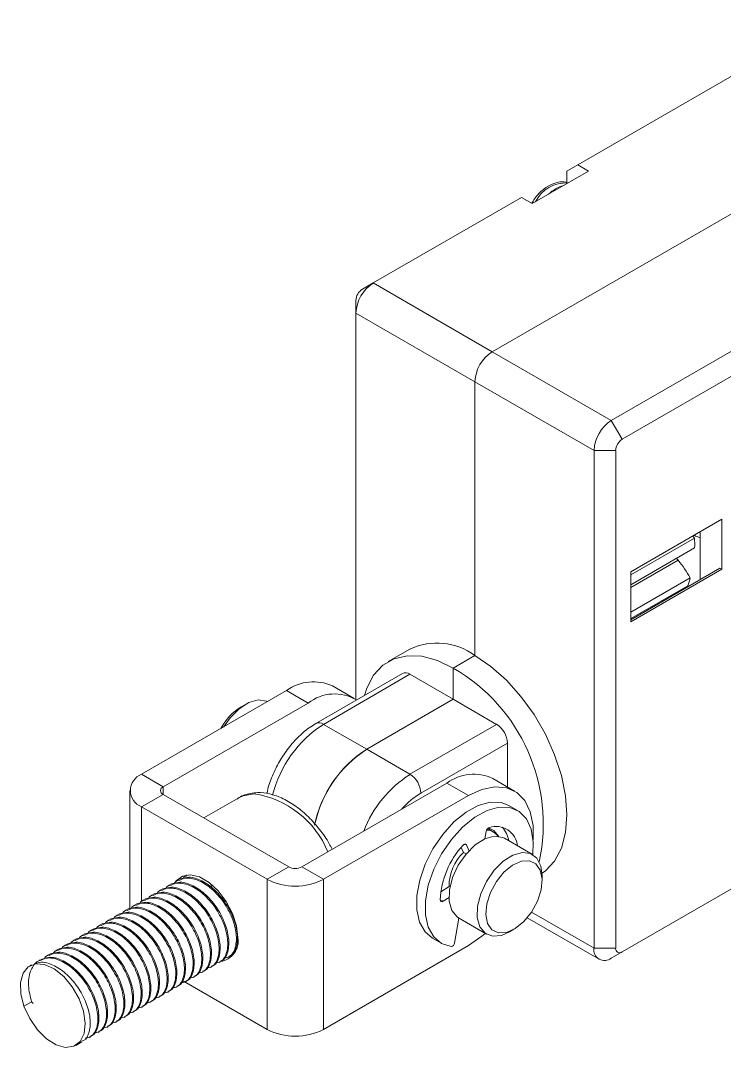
# Paper-space layout '시트4_ENG_with accessory' of a CAD drawing. Header units: inches. Extents: x 0.2 to 16.3, y 0.2 to 11.5.
# Drawn here: x 13.011 to 13.916, y 8.428 to 9.748 of the extents above; entities that cross this region are included whole.
import ezdxf

# ---------------------------------------------------------------- set-up
doc = ezdxf.new("R2010")
doc.units = ezdxf.units.IN
doc.header["$MEASUREMENT"] = 0

psp = doc.layouts.new('시트4_ENG_with accessory')

# ---------------------------------------------------------------- linework, layer by layer
at = {"color": 7, "linetype": 'Continuous', "lineweight": 18}
for p, q in [((14.0487, 9.7484), (13.7274, 9.5629)), ((13.7705, 9.2342), (14.486, 9.6473)), ((14.4999, 9.6231), (13.7845, 9.2101)), ((13.6174, 9.3226), (14.0963, 9.599)), ((13.7274, 9.5629), (13.7135, 9.5548)), ((13.7413, 9.5548), (13.7274, 9.5629)), ((13.6689, 9.5131), (13.7413, 9.5548)), ((13.7135, 9.5398), (13.7135, 9.5548)), ((13.655, 9.5211), (13.4643, 9.411)), ((13.6689, 9.5131), (13.655, 9.5211)), ((13.4643, 9.411), (13.4504, 9.403)), ((13.6174, 9.3226), (13.4643, 9.411)), ((13.442, 9.3724), (13.442, 9.3885)), ((13.442, 9.3724), (13.5952, 9.284)), ((13.442, 9.3724), (13.442, 8.8754)), ((13.6174, 9.3226), (13.7705, 9.2342)), ((13.7483, 9.1957), (13.5952, 9.284)), ((13.5952, 8.932), (13.5952, 9.284)), ((13.7705, 9.2342), (13.7845, 9.2101)), ((13.7483, 9.1957), (13.7761, 9.1957)), ((13.7483, 8.5559), (13.7483, 9.1957)), ((13.7761, 9.1957), (13.7761, 8.5559)), ((13.7956, 9.0397), (13.9125, 9.1072)), ((13.9125, 9.1072), (13.9125, 9.0429)), ((13.7956, 9.0357), (13.8776, 9.083)), ((13.8847, 9.0912), (13.8847, 9.0296)), ((13.7956, 9.023), (13.8776, 9.0704)), ((13.9102, 9.0443), (13.7956, 8.9781)), ((13.9125, 9.0429), (13.9102, 9.0443)), ((13.7956, 8.9754), (13.9125, 9.0429)), ((13.7956, 8.9754), (13.7956, 9.0397)), ((13.7956, 8.9876), (13.8721, 9.0318)), ((13.7845, 8.5511), (14.5974, 9.0204)), ((13.7956, 8.9795), (13.8687, 9.0217)), ((14.5834, 9.0123), (13.7705, 8.5431)), ((13.5115, 8.9403), (13.4837, 8.9242)), ((13.5673, 8.916), (13.5952, 8.932)), ((13.5673, 8.916), (13.5673, 8.8758)), ((13.5018, 8.9089), (13.3904, 8.8446)), ((13.5116, 8.9079), (13.4003, 8.8436)), ((13.5116, 8.9079), (13.5673, 8.8758)), ((13.1664, 8.7794), (13.353, 8.887)), ((13.3808, 8.871), (13.353, 8.887)), ((13.4398, 8.8768), (13.412, 8.8929)), ((13.5673, 8.8758), (13.456, 8.8115)), ((13.623, 8.8436), (13.5673, 8.8758)), ((13.1943, 8.7633), (13.3808, 8.871)), ((13.3001, 8.8693), (13.2945, 8.8661)), ((13.4003, 8.8436), (13.456, 8.8115)), ((13.5116, 8.7794), (13.623, 8.8436)), ((13.6369, 8.8195), (13.5256, 8.7552)), ((13.6369, 8.763), (13.6369, 8.8195)), ((13.456, 8.8115), (13.5116, 8.7794)), ((13.1943, 8.7633), (13.1664, 8.7794)), ((13.3724, 8.6604), (13.559, 8.7681)), ((13.5868, 8.752), (13.559, 8.7681)), ((13.6459, 8.7579), (13.618, 8.7739)), ((13.1514, 8.7585), (13.1514, 8.6057)), ((13.1943, 8.7536), (13.1664, 8.7376)), ((13.3557, 8.6604), (13.1943, 8.7536)), ((13.2915, 8.7492), (13.2467, 8.7234)), ((13.4003, 8.6444), (13.5868, 8.752)), ((13.3279, 8.6444), (13.1664, 8.7376)), ((13.6499, 8.7328), (13.6388, 8.7392)), ((13.608, 8.6965), (13.6097, 8.7057)), ((13.6191, 8.7051), (13.6116, 8.7095)), ((13.5841, 8.6885), (13.5875, 8.6812)), ((13.6692, 8.6762), (13.633, 8.6971)), ((13.5774, 8.6853), (13.5804, 8.679)), ((13.5838, 8.677), (13.5804, 8.679)), ((13.3557, 8.6604), (13.3279, 8.6444)), ((13.3724, 8.6604), (13.4003, 8.6444)), ((13.2253, 8.6501), (13.224, 8.6494)), ((13.6815, 8.6427), (13.6815, 8.6492)), ((13.2032, 8.6373), (13.2018, 8.6365)), ((13.2143, 8.6437), (13.2129, 8.6429)), ((13.2566, 8.6336), (13.2559, 8.6373)), ((13.3279, 8.6444), (13.3279, 8.4515)), ((13.4003, 8.6444), (13.4003, 8.4515)), ((13.5618, 8.6352), (13.5512, 8.6281)), ((13.5631, 8.6345), (13.5618, 8.6352)), ((13.1809, 8.6245), (13.1795, 8.6236)), ((13.192, 8.6309), (13.1906, 8.6301)), ((13.5618, 8.6212), (13.5542, 8.6161)), ((13.1586, 8.6116), (13.1572, 8.6108)), ((13.1698, 8.618), (13.1684, 8.6172)), ((13.1364, 8.5987), (13.135, 8.5979)), ((13.1475, 8.6052), (13.1461, 8.6044)), ((13.5688, 8.5624), (13.5746, 8.5945)), ((13.574, 8.5948), (13.6102, 8.5739)), ((13.6624, 8.5949), (13.7548, 8.5415)), ((13.1141, 8.5859), (13.1127, 8.5851)), ((13.1252, 8.5923), (13.1238, 8.5915)), ((13.0918, 8.573), (13.0904, 8.5722)), ((13.103, 8.5795), (13.1016, 8.5786)), ((13.5404, 8.5687), (13.5515, 8.5623)), ((13.6397, 8.5768), (13.6453, 8.5801)), ((13.0695, 8.5602), (13.0682, 8.5594)), ((13.0807, 8.5666), (13.0793, 8.5658)), ((13.5868, 8.5591), (13.4003, 8.4515)), ((13.7483, 8.5559), (13.7761, 8.5559)), ((13.0473, 8.5473), (13.0459, 8.5465)), ((13.0584, 8.5537), (13.057, 8.5529)), ((13.2775, 8.5439), (13.2789, 8.5447)), ((13.7705, 8.5431), (13.7845, 8.5511)), ((13.025, 8.5345), (13.0228, 8.5332)), ((13.0361, 8.5409), (13.0347, 8.5401)), ((13.2553, 8.531), (13.2567, 8.5318)), ((13.2664, 8.5374), (13.2678, 8.5382)), ((13.233, 8.5181), (13.2344, 8.5189)), ((13.2441, 8.5246), (13.2455, 8.5254)), ((13.2107, 8.5053), (13.2121, 8.5061)), ((13.2204, 8.5136), (13.3279, 8.4515)), ((13.2219, 8.5117), (13.2232, 8.5125)), ((13.1884, 8.4924), (13.1898, 8.4932)), ((13.1996, 8.4989), (13.201, 8.4997)), ((13.0152, 8.4812), (13.025, 8.4868)), ((13.025, 8.4868), (13.0269, 8.4849)), ((13.1662, 8.4796), (13.1676, 8.4804)), ((13.1773, 8.486), (13.1787, 8.4868)), ((13.1439, 8.4667), (13.1453, 8.4675)), ((13.155, 8.4731), (13.1564, 8.4739)), ((13.1216, 8.4539), (13.123, 8.4547)), ((13.1328, 8.4603), (13.1342, 8.4611)), ((13.0994, 8.441), (13.1008, 8.4418)), ((13.1105, 8.4474), (13.1119, 8.4482)), ((13.0818, 8.4309), (13.0896, 8.4354))]:
    psp.add_line(p, q, dxfattribs=at)
at = {"color": 8, "linetype": 'Continuous', "lineweight": 18}
for p, q in [((13.7956, 9.0195), (13.8563, 9.0545)), ((13.1943, 8.7536), (13.1943, 8.7633)), ((13.1664, 8.7376), (13.1664, 8.6157)), ((13.5841, 8.6885), (13.5824, 8.6895)), ((13.5542, 8.6161), (13.5506, 8.6182)), ((13.6679, 8.6023), (13.7483, 8.5559))]:
    psp.add_line(p, q, dxfattribs=at)
at = {"color": 7, "linetype": 'Continuous', "lineweight": 18, "flags": 128}
for points in [[(13.8776, 9.083), (13.8754, 9.0856), (13.8753, 9.0857)], [(13.5673, 8.916), (13.5468, 8.9257), (13.5268, 8.9311), (13.5082, 8.9318), (13.4913, 8.9279), (13.4767, 8.9195), (13.4649, 8.9068), (13.4561, 8.8902), (13.4531, 8.8808)], [(13.6814, 8.6521), (13.6858, 8.6553), (13.6976, 8.6679), (13.7063, 8.6845), (13.7117, 8.7044), (13.7135, 8.7271), (13.7117, 8.7519), (13.7063, 8.778), (13.6976, 8.8046), (13.6858, 8.8309), (13.6712, 8.8562), (13.6543, 8.8796), (13.6356, 8.9004), (13.6157, 8.9181), (13.5952, 8.932)], [(13.3284, 8.8729), (13.327, 8.8735), (13.3164, 8.8749), (13.3044, 8.8716), (13.292, 8.8637), (13.2802, 8.8521), (13.2717, 8.8401)], [(13.5868, 8.752), (13.6042, 8.7599), (13.6208, 8.7633), (13.6359, 8.7619), (13.6489, 8.7559), (13.6591, 8.7456), (13.6662, 8.7312), (13.6699, 8.7136), (13.67, 8.6952)], [(13.6388, 8.7392), (13.6289, 8.743), (13.6149, 8.7435), (13.5995, 8.7393), (13.5837, 8.7306), (13.5681, 8.7181), (13.5537, 8.7021), (13.5411, 8.6837), (13.5311, 8.6637), (13.5241, 8.6433), (13.5205, 8.6234), (13.5204, 8.605), (13.524, 8.5893), (13.531, 8.5768), (13.5404, 8.5687)], [(13.6696, 8.676), (13.6702, 8.6923), (13.6675, 8.7088), (13.6613, 8.7221), (13.652, 8.7315), (13.64, 8.7366), (13.626, 8.737), (13.6107, 8.7328), (13.5948, 8.7242), (13.5793, 8.7116), (13.5648, 8.6957), (13.5523, 8.6773), (13.5422, 8.6573), (13.5352, 8.6369), (13.5316, 8.6169), (13.5316, 8.5986), (13.5351, 8.5828), (13.5421, 8.5704), (13.5521, 8.562), (13.5646, 8.558)], [(13.6126, 8.7104), (13.6194, 8.707), (13.6257, 8.6996)], [(13.633, 8.6971), (13.6305, 8.6983), (13.6199, 8.6998), (13.6078, 8.6964), (13.5954, 8.6886), (13.5837, 8.6769), (13.5737, 8.6626), (13.5664, 8.6467), (13.5624, 8.6308), (13.5621, 8.6162), (13.5654, 8.6043), (13.5721, 8.596), (13.574, 8.5948)], [(13.5796, 8.6879), (13.5803, 8.6885), (13.5809, 8.689), (13.5816, 8.6893), (13.5823, 8.6895), (13.5829, 8.6895), (13.5834, 8.6893), (13.5838, 8.689), (13.5841, 8.6885)], [(13.6815, 8.6492), (13.6799, 8.6612), (13.6749, 8.6714), (13.6667, 8.6774), (13.6561, 8.6789), (13.644, 8.6755), (13.6316, 8.6677), (13.6199, 8.656), (13.6099, 8.6417), (13.6026, 8.6258), (13.5986, 8.6099), (13.5982, 8.5953), (13.6016, 8.5834), (13.6083, 8.5752), (13.6178, 8.5714), (13.6292, 8.5723), (13.6397, 8.5768)], [(13.6357, 8.576), (13.6469, 8.581), (13.658, 8.5901), (13.6679, 8.6022), (13.6755, 8.6163), (13.6802, 8.6309), (13.6814, 8.6446), (13.6791, 8.6561), (13.6735, 8.6642), (13.6652, 8.6682), (13.6549, 8.6677), (13.6436, 8.6626), (13.6325, 8.6536), (13.6227, 8.6414), (13.615, 8.6274), (13.6104, 8.6128), (13.6091, 8.5991), (13.6114, 8.5876), (13.617, 8.5794), (13.6254, 8.5754), (13.6357, 8.576)], [(13.2903, 8.5696), (13.2886, 8.5847), (13.2835, 8.6005), (13.2754, 8.6159), (13.2651, 8.6295), (13.2533, 8.6403), (13.241, 8.6474), (13.2292, 8.6502), (13.2189, 8.6485), (13.2109, 8.6424), (13.2089, 8.6396)], [(13.6084, 8.5749), (13.6042, 8.5713), (13.5868, 8.5591)], [(13.0226, 8.4653), (13.0152, 8.4812), (13.0112, 8.4971), (13.0108, 8.5117), (13.0141, 8.5236), (13.0208, 8.5319), (13.0303, 8.5357), (13.0418, 8.5348), (13.0541, 8.5291), (13.0664, 8.5193), (13.0773, 8.5062), (13.0861, 8.4909), (13.0918, 8.4748), (13.094, 8.4594), (13.0926, 8.446), (13.0875, 8.4358), (13.0793, 8.4297), (13.0687, 8.4282), (13.0567, 8.4315), (13.0443, 8.4393), (13.0325, 8.4509), (13.0226, 8.4653)]]:
    psp.add_lwpolyline(points, dxfattribs=at)
at = {"color": 8, "linetype": 'Continuous', "lineweight": 18, "flags": 128}
psp.add_lwpolyline([(13.3109, 8.7544), (13.2971, 8.7519), (13.2915, 8.7492)], dxfattribs=at)
at = {"color": 8, "linetype": 'Continuous', "lineweight": 18}
for centre, radius, start, end in [((13.7123, 9.4958), 0.0439, 86.6498, 153.345), ((13.7209, 9.4938), 0.0441, 105.2243, 134.7707), ((13.3946, 8.8364), 0.00919, 51.8108, 116.8961), ((13.4849, 8.7136), 0.1551, 123.0728, 165.4081), ((13.5932, 8.6522), 0.151, 122.6605, 158.9404), ((13.292, 8.6324), 0.1235, 22.567, 81.1823), ((13.5779, 8.6685), 0.1013, 121.098, 139.1056)]:
    psp.add_arc(centre, radius, start, end, dxfattribs=at)
at = {"color": 7, "linetype": 'Continuous', "lineweight": 18}
for centre, radius, start, end in [((13.4904, 9.3702), 0.0484, 122.6055, 177.3945), ((13.4602, 9.3877), 0.0182, 122.6051, 177.3947), ((13.6435, 9.2818), 0.0484, 122.6055, 177.3945), ((13.7966, 9.1935), 0.0484, 122.6053, 177.3947), ((13.7942, 9.1948), 0.0182, 122.6049, 177.3953), ((13.8865, 9.101), 0.0171, 236.4515, 263.9466), ((13.6741, 9.0759), 0.2036, 358.437, 1.9925), ((13.8386, 9.0395), 0.0233, 40.2481, 48.0669), ((13.7482, 8.9629), 0.1417, 29.0575, 40.2605), ((13.7556, 9.0646), 0.121, 339.2189, 344.2507), ((13.5464, 8.8662), 0.0819, 53.4706, 115.219), ((13.4517, 8.7156), 0.2313, 347.8023, 60.0225), ((13.3875, 8.8395), 0.0588, 65.3274, 125.983), ((13.5059, 8.8999), 0.0099, 54.3837, 114.3073), ((13.4147, 8.8279), 0.0548, 59.0396, 128.1824), ((13.333, 8.804), 0.0731, 121.7788, 152.0703), ((13.6067, 8.8181), 0.0303, 2.6056, 57.3943), ((13.5383, 8.6831), 0.1526, 122.6686, 168.3256), ((13.5403, 8.6817), 0.1548, 123.0219, 167.8364), ((13.1744, 8.7585), 0.0223, 110.7837, 249.2163), ((13.4953, 8.7539), 0.0303, 2.6057, 57.3945), ((13.5935, 8.7206), 0.0588, 65.3279, 125.9826), ((13.1961, 8.7585), 0.00516, 110.7847, 249.2153), ((13.6164, 8.7047), 0.00681, 112.4663, 170.9947), ((13.6088, 8.6873), 0.0205, 36.9348, 85.6087), ((13.6223, 8.6847), 0.0276, 5.625, 107.9946), ((13.6057, 8.6886), 0.0334, 8.9816, 42.9682), ((13.6601, 8.6135), 0.1096, 137.244, 177.727), ((13.6219, 8.6356), 0.06, 133.7561, 180.3665), ((13.3641, 8.6765), 0.0182, 242.611, 297.389), ((13.3641, 8.7142), 0.0787, 242.6095, 297.3905), ((13.5527, 8.6176), 0.00211, 173.3158, 316.433), ((13.2643, 8.565), 0.0264, 277.4139, 9.9831), ((13.5638, 8.5629), 0.005, 279.4002, 354.108), ((13.7618, 8.5537), 0.0138, 170.7861, 309.2036), ((13.7812, 8.5551), 0.00516, 170.7862, 309.204), ((13.3641, 8.5213), 0.0787, 242.6095, 297.3905)]:
    psp.add_arc(centre, radius, start, end, dxfattribs=at)
for points, knots in [([(13.7145, 9.5394), (13.7137, 9.5398), (13.7099, 9.5417), (13.7016, 9.5408), (13.6911, 9.5372), (13.6808, 9.5297), (13.6729, 9.5215), (13.6694, 9.5154), (13.6682, 9.5135)], [0, 0, 0, 0, 0.047469, 0.21945, 0.409491, 0.633128, 0.881528, 1, 1, 1, 1]), ([(13.3904, 8.8446), (13.3876, 8.8428), (13.3792, 8.8376), (13.3666, 8.8265), (13.3534, 8.8111), (13.3421, 8.7938), (13.3336, 8.7751), (13.3287, 8.7618), (13.3277, 8.7548), (13.3277, 8.7545)], [0, 0, 0, 0, 0.090246, 0.26339, 0.4441, 0.628446, 0.812318, 0.991854, 1, 1, 1, 1]), ([(13.4115, 8.683), (13.4103, 8.6854), (13.4058, 8.6944), (13.3957, 8.7085), (13.3816, 8.7247), (13.3659, 8.7381), (13.3492, 8.7484), (13.3323, 8.7546), (13.3178, 8.7563), (13.3045, 8.7548), (13.2951, 8.7521), (13.2902, 8.7481), (13.2893, 8.7474)], [0, 0, 0, 0, 0.052455, 0.195732, 0.335617, 0.46967, 0.596457, 0.715739, 0.817395, 0.877724, 0.976106, 1, 1, 1, 1]), ([(13.2147, 8.643), (13.2181, 8.6447), (13.2267, 8.6488), (13.2432, 8.6437), (13.2595, 8.6326), (13.2741, 8.6159), (13.2847, 8.5964), (13.2903, 8.5762), (13.2897, 8.5594), (13.2848, 8.5471), (13.2795, 8.5457), (13.2786, 8.5454)], [0, 0, 0, 0, 0.075086, 0.189034, 0.322092, 0.477403, 0.63095, 0.771516, 0.890355, 0.98035, 1, 1, 1, 1]), ([(13.2194, 8.6447), (13.2199, 8.6458), (13.221, 8.6479), (13.2233, 8.6484), (13.2244, 8.6486)], [0, 0, 0, 0, 0.506366, 1, 1, 1, 1]), ([(13.1924, 8.6302), (13.1958, 8.6318), (13.2045, 8.6359), (13.2209, 8.6308), (13.2372, 8.6198), (13.2518, 8.6031), (13.2624, 8.5835), (13.268, 8.5634), (13.2675, 8.5466), (13.2625, 8.5343), (13.2572, 8.5328), (13.2563, 8.5325)], [0, 0, 0, 0, 0.075086, 0.189034, 0.322092, 0.477403, 0.63095, 0.771516, 0.890355, 0.98035, 1, 1, 1, 1]), ([(13.1971, 8.6319), (13.1977, 8.6328), (13.2009, 8.638), (13.2139, 8.6409), (13.2304, 8.6368), (13.2471, 8.6253), (13.2616, 8.6087), (13.2722, 8.5891), (13.2777, 8.5691), (13.2774, 8.5519), (13.271, 8.5386), (13.2637, 8.537), (13.2609, 8.5364)], [0, 0, 0, 0, 0.0210084, 0.1109046, 0.2162477, 0.3392583, 0.4828411, 0.6247934, 0.7547452, 0.8646091, 0.9478086, 1, 1, 1, 1]), ([(13.2035, 8.6366), (13.207, 8.6382), (13.2156, 8.6424), (13.232, 8.6373), (13.2484, 8.6262), (13.263, 8.6095), (13.2736, 8.5899), (13.2792, 8.5698), (13.2786, 8.553), (13.2737, 8.5407), (13.2684, 8.5392), (13.2674, 8.539)], [0, 0, 0, 0, 0.075086, 0.189033, 0.322092, 0.477403, 0.630951, 0.771517, 0.890354, 0.98035, 1, 1, 1, 1]), ([(13.2083, 8.6383), (13.2089, 8.6393), (13.212, 8.6444), (13.225, 8.6473), (13.2415, 8.6432), (13.2582, 8.6317), (13.2727, 8.6152), (13.2834, 8.5955), (13.2888, 8.5755), (13.2885, 8.5583), (13.2822, 8.545), (13.2748, 8.5434), (13.272, 8.5428)], [0, 0, 0, 0, 0.021008, 0.110904, 0.216248, 0.339258, 0.482841, 0.624794, 0.754745, 0.86461, 0.947809, 1, 1, 1, 1]), ([(13.1701, 8.6173), (13.1736, 8.6189), (13.1822, 8.6231), (13.1986, 8.618), (13.215, 8.6069), (13.2296, 8.5902), (13.2402, 8.5706), (13.2458, 8.5505), (13.2452, 8.5337), (13.2403, 8.5214), (13.235, 8.5199), (13.234, 8.5197)], [0, 0, 0, 0, 0.075086, 0.189034, 0.322092, 0.477403, 0.63095, 0.771516, 0.890355, 0.98035, 1, 1, 1, 1]), ([(13.1749, 8.619), (13.1755, 8.62), (13.1786, 8.6251), (13.1916, 8.628), (13.2081, 8.6239), (13.2248, 8.6124), (13.2393, 8.5959), (13.25, 8.5762), (13.2554, 8.5562), (13.2551, 8.539), (13.2488, 8.5257), (13.2414, 8.5242), (13.2386, 8.5235)], [0, 0, 0, 0, 0.021008, 0.110904, 0.216247, 0.339258, 0.482841, 0.624794, 0.754745, 0.864609, 0.947809, 1, 1, 1, 1]), ([(13.1813, 8.6237), (13.1847, 8.6254), (13.1933, 8.6295), (13.2098, 8.6244), (13.2261, 8.6133), (13.2407, 8.5966), (13.2513, 8.5771), (13.2569, 8.5569), (13.2563, 8.5401), (13.2514, 8.5278), (13.2461, 8.5264), (13.2452, 8.5261)], [0, 0, 0, 0, 0.075086, 0.189034, 0.322092, 0.477403, 0.630951, 0.771516, 0.890354, 0.98035, 1, 1, 1, 1]), ([(13.186, 8.6255), (13.1866, 8.6264), (13.1897, 8.6315), (13.2027, 8.6345), (13.2192, 8.6304), (13.2359, 8.6188), (13.2504, 8.6023), (13.2611, 8.5827), (13.2666, 8.5627), (13.2663, 8.5455), (13.2599, 8.5322), (13.2526, 8.5306), (13.2497, 8.53)], [0, 0, 0, 0, 0.021008, 0.110904, 0.216247, 0.339258, 0.482841, 0.624793, 0.754744, 0.864609, 0.947808, 1, 1, 1, 1]), ([(13.1479, 8.6044), (13.1513, 8.6061), (13.1599, 8.6102), (13.1763, 8.6051), (13.1927, 8.594), (13.2073, 8.5774), (13.2179, 8.5578), (13.2235, 8.5377), (13.2229, 8.5209), (13.218, 8.5086), (13.2127, 8.5071), (13.2117, 8.5068)], [0, 0, 0, 0, 0.075086, 0.189034, 0.322092, 0.477403, 0.63095, 0.771517, 0.890355, 0.98035, 1, 1, 1, 1]), ([(13.1526, 8.6062), (13.1532, 8.6071), (13.1563, 8.6122), (13.1693, 8.6152), (13.1858, 8.6111), (13.2025, 8.5995), (13.217, 8.583), (13.2277, 8.5634), (13.2332, 8.5434), (13.2329, 8.5262), (13.2265, 8.5129), (13.2192, 8.5113), (13.2163, 8.5107)], [0, 0, 0, 0, 0.021008, 0.110904, 0.216248, 0.339258, 0.482841, 0.624794, 0.754745, 0.864609, 0.947809, 1, 1, 1, 1]), ([(13.159, 8.6109), (13.1624, 8.6125), (13.1711, 8.6166), (13.1875, 8.6115), (13.2038, 8.6005), (13.2184, 8.5838), (13.229, 8.5642), (13.2346, 8.5441), (13.2341, 8.5273), (13.2291, 8.515), (13.2238, 8.5135), (13.2229, 8.5132)], [0, 0, 0, 0, 0.075086, 0.189034, 0.322092, 0.477403, 0.630951, 0.771516, 0.890355, 0.98035, 1, 1, 1, 1]), ([(13.1637, 8.6126), (13.1643, 8.6136), (13.1675, 8.6187), (13.1804, 8.6216), (13.197, 8.6175), (13.2137, 8.606), (13.2281, 8.5894), (13.2388, 8.5698), (13.2443, 8.5498), (13.244, 8.5326), (13.2376, 8.5193), (13.2303, 8.5177), (13.2275, 8.5171)], [0, 0, 0, 0, 0.021008, 0.110904, 0.216247, 0.339258, 0.482841, 0.624793, 0.754744, 0.864609, 0.947809, 1, 1, 1, 1]), ([(13.1192, 8.5869), (13.1198, 8.5878), (13.1229, 8.593), (13.1359, 8.5959), (13.1524, 8.5918), (13.1691, 8.5803), (13.1836, 8.5637), (13.1943, 8.5441), (13.1997, 8.5241), (13.1995, 8.5069), (13.1931, 8.4936), (13.1858, 8.492), (13.1829, 8.4914)], [0, 0, 0, 0, 0.021008, 0.110904, 0.216248, 0.339258, 0.482841, 0.624793, 0.754745, 0.864609, 0.947809, 1, 1, 1, 1]), ([(13.1256, 8.5916), (13.129, 8.5932), (13.1377, 8.5974), (13.1541, 8.5923), (13.1704, 8.5812), (13.185, 8.5645), (13.1956, 8.5449), (13.2012, 8.5248), (13.2007, 8.508), (13.1957, 8.4957), (13.1904, 8.4942), (13.1895, 8.494)], [0, 0, 0, 0, 0.075086, 0.189033, 0.322092, 0.477403, 0.630951, 0.771517, 0.890355, 0.98035, 1, 1, 1, 1]), ([(13.1303, 8.5933), (13.1309, 8.5943), (13.1341, 8.5994), (13.147, 8.6023), (13.1636, 8.5982), (13.1803, 8.5867), (13.1947, 8.5702), (13.2054, 8.5505), (13.2109, 8.5305), (13.2106, 8.5133), (13.2042, 8.5), (13.1969, 8.4984), (13.1941, 8.4978)], [0, 0, 0, 0, 0.021008, 0.110904, 0.216248, 0.339258, 0.482841, 0.624794, 0.754745, 0.86461, 0.947809, 1, 1, 1, 1]), ([(13.1367, 8.598), (13.1402, 8.5997), (13.1488, 8.6038), (13.1652, 8.5987), (13.1816, 8.5876), (13.1962, 8.5709), (13.2068, 8.5514), (13.2123, 8.5312), (13.2118, 8.5144), (13.2069, 8.5021), (13.2016, 8.5007), (13.2006, 8.5004)], [0, 0, 0, 0, 0.075086, 0.189034, 0.322092, 0.477403, 0.63095, 0.771516, 0.890355, 0.98035, 1, 1, 1, 1]), ([(13.1415, 8.5997), (13.1421, 8.6007), (13.1452, 8.6058), (13.1582, 8.6087), (13.1747, 8.6047), (13.1914, 8.5931), (13.2059, 8.5766), (13.2165, 8.5569), (13.222, 8.537), (13.2217, 8.5198), (13.2154, 8.5065), (13.208, 8.5049), (13.2052, 8.5043)], [0, 0, 0, 0, 0.021008, 0.110905, 0.216248, 0.339258, 0.482841, 0.624793, 0.754744, 0.864609, 0.947809, 1, 1, 1, 1]), ([(13.0969, 8.574), (13.0975, 8.575), (13.1007, 8.5801), (13.1136, 8.583), (13.1302, 8.5789), (13.1469, 8.5674), (13.1613, 8.5509), (13.172, 8.5312), (13.1775, 8.5112), (13.1772, 8.494), (13.1708, 8.4807), (13.1635, 8.4792), (13.1607, 8.4786)], [0, 0, 0, 0, 0.021008, 0.110904, 0.216248, 0.339258, 0.482841, 0.624794, 0.754745, 0.864609, 0.947809, 1, 1, 1, 1]), ([(13.1033, 8.5787), (13.1067, 8.5804), (13.1154, 8.5845), (13.1318, 8.5794), (13.1482, 8.5683), (13.1628, 8.5516), (13.1734, 8.5321), (13.1789, 8.5119), (13.1784, 8.4951), (13.1735, 8.4828), (13.1682, 8.4814), (13.1672, 8.4811)], [0, 0, 0, 0, 0.0750862, 0.189034, 0.3220925, 0.4774035, 0.6309509, 0.7715167, 0.8903546, 0.98035, 1, 1, 1, 1]), ([(13.1081, 8.5805), (13.1087, 8.5814), (13.1118, 8.5865), (13.1248, 8.5895), (13.1413, 8.5854), (13.158, 8.5738), (13.1725, 8.5573), (13.1831, 8.5377), (13.1886, 8.5177), (13.1883, 8.5005), (13.182, 8.4872), (13.1746, 8.4856), (13.1718, 8.485)], [0, 0, 0, 0, 0.021007, 0.110904, 0.216247, 0.339258, 0.482841, 0.624793, 0.754744, 0.864609, 0.947809, 1, 1, 1, 1]), ([(13.1144, 8.5852), (13.1179, 8.5868), (13.1265, 8.5909), (13.1429, 8.5858), (13.1593, 8.5748), (13.1739, 8.5581), (13.1845, 8.5385), (13.1901, 8.5184), (13.1895, 8.5016), (13.1846, 8.4893), (13.1793, 8.4878), (13.1783, 8.4875)], [0, 0, 0, 0, 0.075086, 0.189034, 0.322092, 0.477403, 0.63095, 0.771516, 0.890355, 0.98035, 1, 1, 1, 1]), ([(13.0747, 8.5612), (13.0753, 8.5621), (13.0784, 8.5672), (13.0914, 8.5702), (13.1079, 8.5661), (13.1246, 8.5545), (13.1391, 8.538), (13.1497, 8.5184), (13.1552, 8.4984), (13.1549, 8.4812), (13.1485, 8.4679), (13.1412, 8.4663), (13.1384, 8.4657)], [0, 0, 0, 0, 0.021008, 0.110904, 0.216248, 0.339258, 0.482841, 0.624794, 0.754745, 0.864609, 0.947808, 1, 1, 1, 1]), ([(13.081, 8.5659), (13.0845, 8.5675), (13.0931, 8.5717), (13.1095, 8.5665), (13.1259, 8.5555), (13.1405, 8.5388), (13.1511, 8.5192), (13.1567, 8.4991), (13.1561, 8.4823), (13.1512, 8.47), (13.1459, 8.4685), (13.1449, 8.4682)], [0, 0, 0, 0, 0.0750861, 0.189034, 0.3220925, 0.4774035, 0.6309508, 0.7715165, 0.8903555, 0.9803501, 1, 1, 1, 1]), ([(13.0858, 8.5676), (13.0864, 8.5686), (13.0895, 8.5737), (13.1025, 8.5766), (13.119, 8.5725), (13.1357, 8.561), (13.1502, 8.5444), (13.1609, 8.5248), (13.1663, 8.5048), (13.1661, 8.4876), (13.1597, 8.4743), (13.1523, 8.4727), (13.1495, 8.4721)], [0, 0, 0, 0, 0.021007, 0.110904, 0.216247, 0.339258, 0.482841, 0.624793, 0.754744, 0.864609, 0.947809, 1, 1, 1, 1]), ([(13.0922, 8.5723), (13.0956, 8.5739), (13.1042, 8.5781), (13.1207, 8.573), (13.137, 8.5619), (13.1516, 8.5452), (13.1622, 8.5256), (13.1678, 8.5055), (13.1673, 8.4887), (13.1623, 8.4764), (13.157, 8.4749), (13.1561, 8.4747)], [0, 0, 0, 0, 0.0750861, 0.1890338, 0.3220922, 0.4774031, 0.6309503, 0.7715169, 0.8903547, 0.9803501, 1, 1, 1, 1]), ([(13.0524, 8.5483), (13.053, 8.5493), (13.0561, 8.5544), (13.0691, 8.5573), (13.0856, 8.5532), (13.1023, 8.5417), (13.1168, 8.5252), (13.1275, 8.5055), (13.1329, 8.4855), (13.1327, 8.4683), (13.1263, 8.455), (13.1189, 8.4534), (13.1161, 8.4528)], [0, 0, 0, 0, 0.021008, 0.110904, 0.216248, 0.339258, 0.482841, 0.624794, 0.754745, 0.86461, 0.947808, 1, 1, 1, 1]), ([(13.0588, 8.553), (13.0622, 8.5547), (13.0708, 8.5588), (13.0873, 8.5537), (13.1036, 8.5426), (13.1182, 8.5259), (13.1288, 8.5064), (13.1344, 8.4862), (13.1338, 8.4694), (13.1289, 8.4571), (13.1236, 8.4557), (13.1227, 8.4554)], [0, 0, 0, 0, 0.0750861, 0.1890339, 0.3220923, 0.4774032, 0.6309505, 0.7715161, 0.890355, 0.9803504, 1, 1, 1, 1]), ([(13.0635, 8.5547), (13.0641, 8.5557), (13.0673, 8.5608), (13.0802, 8.5637), (13.0967, 8.5597), (13.1135, 8.5481), (13.1279, 8.5316), (13.1386, 8.5119), (13.1441, 8.492), (13.1438, 8.4748), (13.1374, 8.4615), (13.1301, 8.4599), (13.1272, 8.4593)], [0, 0, 0, 0, 0.021008, 0.110904, 0.216248, 0.339258, 0.482841, 0.624793, 0.754744, 0.864609, 0.947808, 1, 1, 1, 1]), ([(13.0699, 8.5594), (13.0733, 8.5611), (13.082, 8.5652), (13.0984, 8.5601), (13.1148, 8.549), (13.1294, 8.5324), (13.14, 8.5128), (13.1455, 8.4927), (13.145, 8.4759), (13.1401, 8.4636), (13.1348, 8.4621), (13.1338, 8.4618)], [0, 0, 0, 0, 0.075086, 0.189033, 0.322092, 0.477403, 0.63095, 0.771517, 0.890355, 0.98035, 1, 1, 1, 1]), ([(13.025, 8.4868), (13.0233, 8.4937), (13.02, 8.5067), (13.022, 8.5252), (13.0308, 8.5395), (13.0464, 8.5448), (13.0635, 8.5403), (13.08, 8.5289), (13.0945, 8.5123), (13.1052, 8.4927), (13.1107, 8.4727), (13.1104, 8.4555), (13.104, 8.4422), (13.0967, 8.4406), (13.0938, 8.44)], [0, 0, 0, 0, 0.10072, 0.18868, 0.258075, 0.326202, 0.406037, 0.499259, 0.608073, 0.715651, 0.814134, 0.897394, 0.960447, 1, 1, 1, 1]), ([(13.0365, 8.5402), (13.0399, 8.5418), (13.0486, 8.5459), (13.065, 8.5408), (13.0813, 8.5298), (13.0959, 8.5131), (13.1066, 8.4935), (13.1121, 8.4734), (13.1116, 8.4566), (13.1066, 8.4443), (13.1013, 8.4428), (13.1004, 8.4425)], [0, 0, 0, 0, 0.075086, 0.189034, 0.322092, 0.477403, 0.63095, 0.771516, 0.890355, 0.98035, 1, 1, 1, 1]), ([(13.0412, 8.5419), (13.0418, 8.5428), (13.045, 8.548), (13.058, 8.5509), (13.0745, 8.5468), (13.0912, 8.5353), (13.1057, 8.5187), (13.1163, 8.4991), (13.1218, 8.4791), (13.1215, 8.4619), (13.1151, 8.4486), (13.1078, 8.447), (13.105, 8.4464)], [0, 0, 0, 0, 0.021008, 0.110904, 0.216248, 0.339258, 0.482841, 0.624793, 0.754745, 0.864609, 0.947808, 1, 1, 1, 1]), ([(13.0476, 8.5466), (13.0511, 8.5482), (13.0597, 8.5524), (13.0761, 8.5473), (13.0925, 8.5362), (13.1071, 8.5195), (13.1177, 8.4999), (13.1233, 8.4798), (13.1227, 8.463), (13.1178, 8.4507), (13.1125, 8.4492), (13.1115, 8.449)], [0, 0, 0, 0, 0.075086, 0.189034, 0.322092, 0.477403, 0.630951, 0.771517, 0.890355, 0.98035, 1, 1, 1, 1]), ([(13.0254, 8.5337), (13.0288, 8.5354), (13.0374, 8.5395), (13.0539, 8.5344), (13.0702, 8.5233), (13.0848, 8.5066), (13.0954, 8.4871), (13.101, 8.4669), (13.1004, 8.4501), (13.0955, 8.4378), (13.0902, 8.4364), (13.0893, 8.4361)], [0, 0, 0, 0, 0.0750862, 0.189034, 0.3220925, 0.4774035, 0.6309509, 0.7715167, 0.8903546, 0.98035, 1, 1, 1, 1])]:
    psp.add_open_spline(points, degree=3, knots=knots, dxfattribs=at)

doc.saveas('drawing.dxf')
